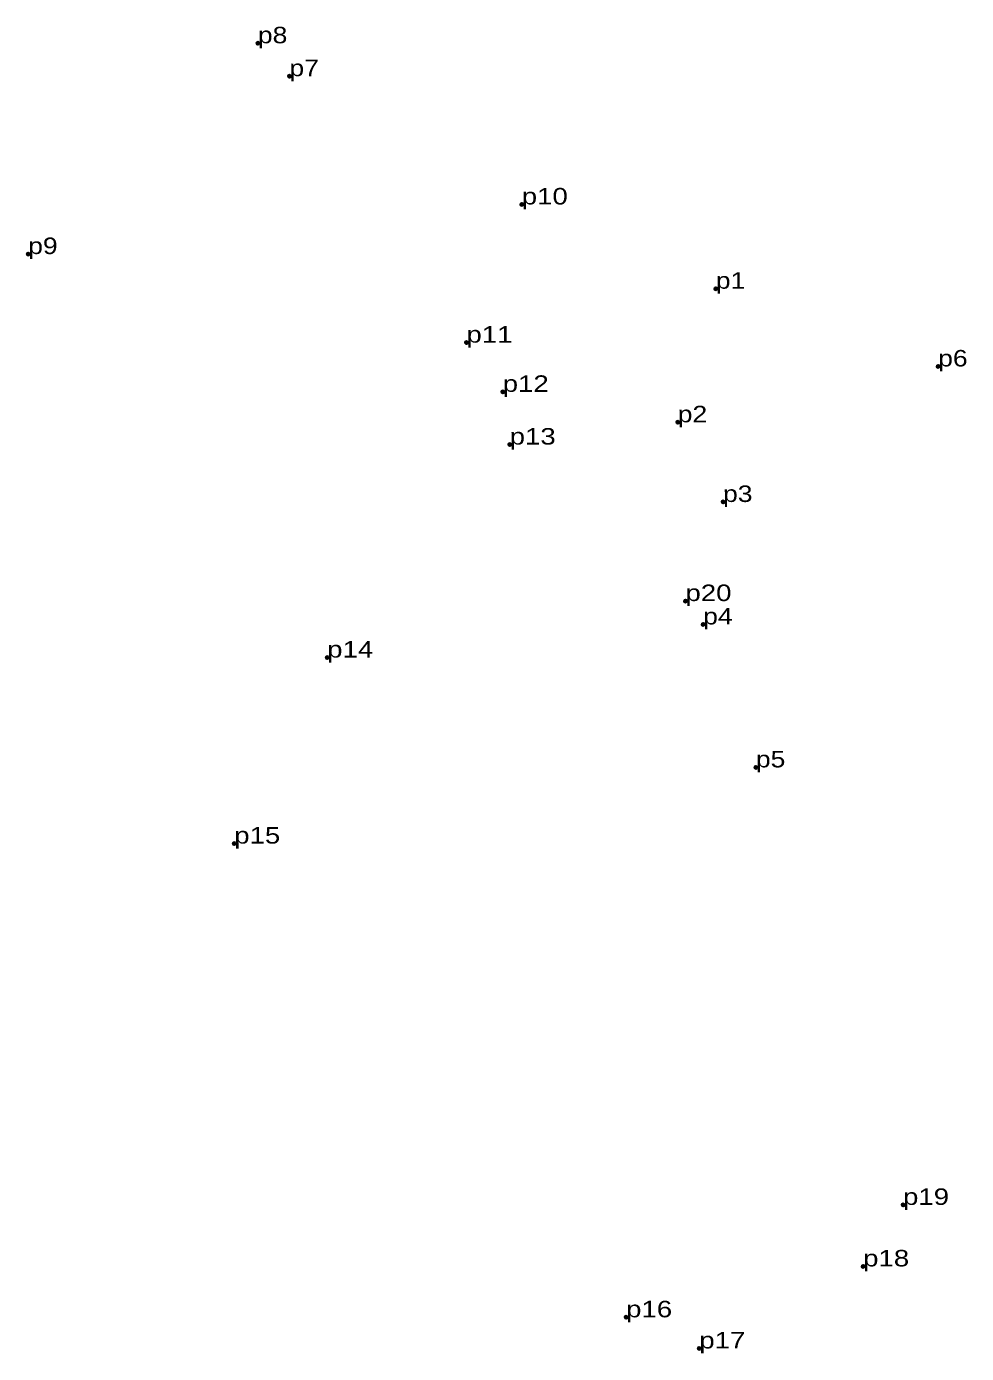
# Model space of a CAD drawing. Header units: metres. Extents: x 543926 to 547342, y 1818450 to 1823814.
# Drawn here: x 543925.8 to 544028.3, y 1823668.8 to 1823813.5 of the extents above; entities that cross this region are included whole.
import ezdxf

# ---------------------------------------------------------------- set-up
doc = ezdxf.new("R2010")
doc.units = ezdxf.units.M
doc.header["$LTSCALE"] = 0.72
doc.header["$PDMODE"] = 32
doc.header["$PDSIZE"] = 0.36
doc.layers.add('12', color=7, linetype='Continuous')
doc.layers.add('7', color=7, linetype='Continuous')

msp = doc.modelspace()

# ---------------------------------------------------------------- linework, layer by layer
at = {"layer": '7'}
for p in [(543951.05, 1823811.7), (543954.49, 1823808.11), (543979.83, 1823794.12), (543926, 1823788.71), (544000.99, 1823784.93), (543973.8, 1823779.05), (544025.24, 1823776.45), (543977.75, 1823773.68), (543996.84, 1823770.37), (543978.51, 1823767.93), (544001.78, 1823761.67), (543997.68, 1823750.86), (543999.61, 1823748.31), (543958.61, 1823744.7), (544005.36, 1823732.72), (543948.47, 1823724.41), (544021.41, 1823685), (544017.06, 1823678.29), (543991.21, 1823672.74), (543999.19, 1823669.34)]:
    msp.add_point(p, dxfattribs=at)

# ---------------------------------------------------------------- texts
at = {"layer": '12'}
for s, width, p in [('p8', 1.2, (543951.05, 1823811.7)), ('p7', 1.2, (543954.49, 1823808.11)), ('p10', 1.25, (543979.83, 1823794.12)), ('p9', 1.2, (543926, 1823788.71)), ('p1', 1.2, (544000.99, 1823784.93)), ('p11', 1.25, (543973.8, 1823779.05)), ('p6', 1.2, (544025.24, 1823776.45)), ('p12', 1.25, (543977.75, 1823773.68)), ('p2', 1.2, (543996.84, 1823770.36)), ('p13', 1.25, (543978.51, 1823767.93)), ('p3', 1.2, (544001.78, 1823761.67)), ('p20', 1.25, (543997.68, 1823750.86)), ('p4', 1.2, (543999.61, 1823748.31)), ('p14', 1.25, (543958.61, 1823744.7)), ('p5', 1.2, (544005.36, 1823732.72)), ('p15', 1.25, (543948.47, 1823724.41)), ('p19', 1.25, (544021.41, 1823685)), ('p18', 1.25, (544017.06, 1823678.29)), ('p16', 1.25, (543991.21, 1823672.74)), ('p17', 1.25, (543999.19, 1823669.34))]:
    msp.add_text(s, height=1.8, dxfattribs=dict(at, width=width)).set_placement(p)

doc.saveas('drawing.dxf')
